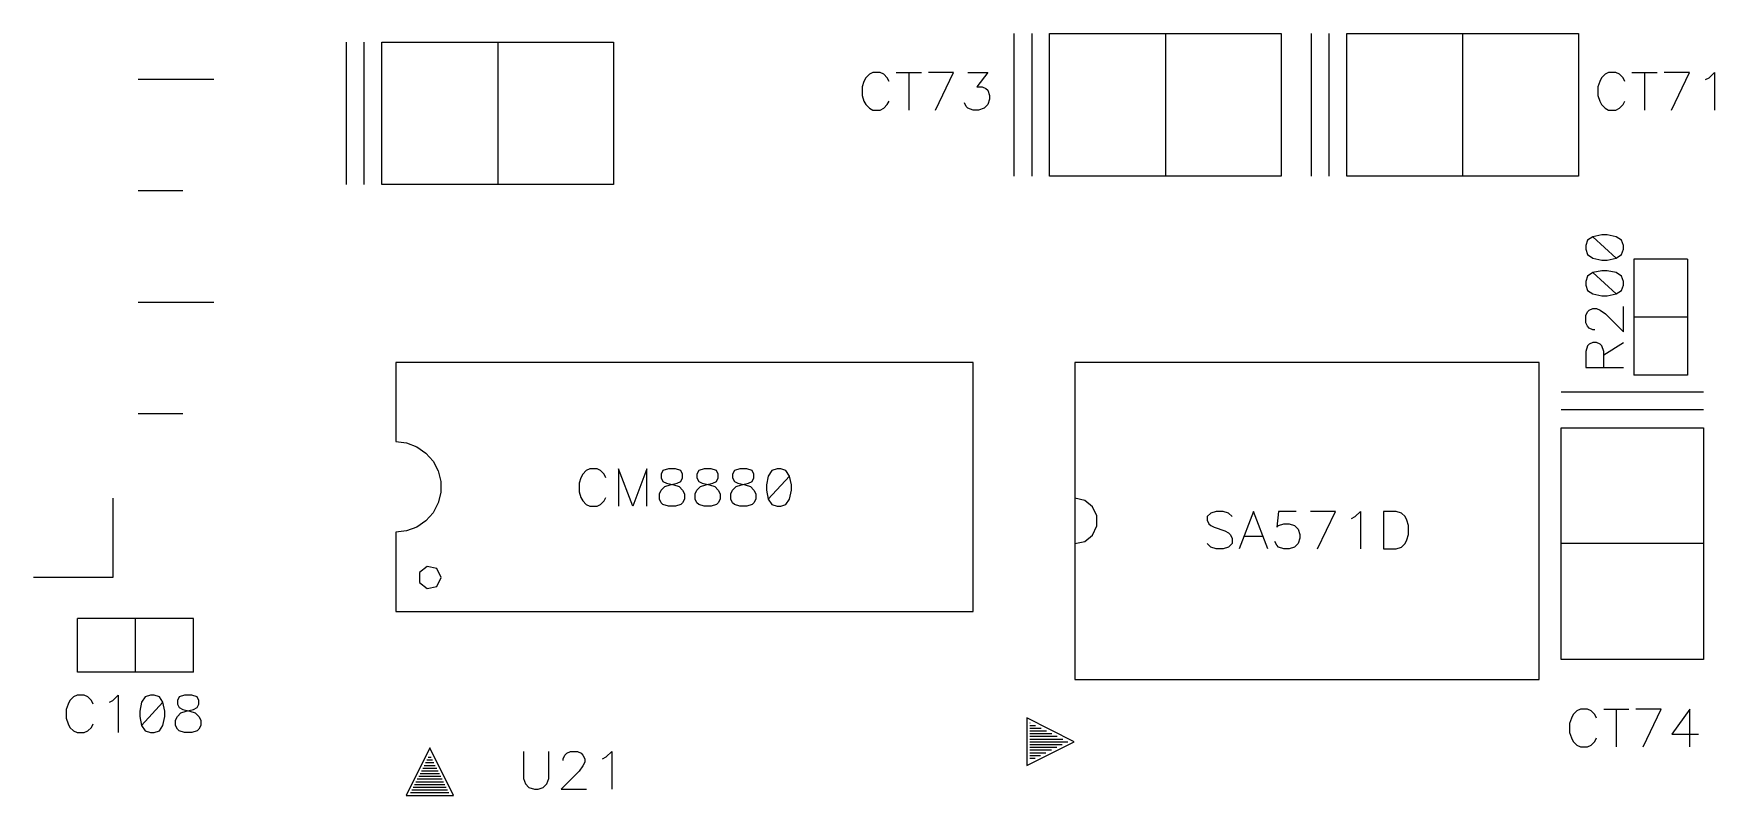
# Model space of a CAD drawing. Extents: x 295 to 953, y 10 to 290.
# Drawn here: x 599 to 685.8, y 187.7 to 227 of the extents above; entities that cross this region are included whole.
import ezdxf

# ---------------------------------------------------------------- set-up
doc = ezdxf.new("R2010")
doc.units = 0
doc.header["$LTSCALE"] = 5
doc.header["$MEASUREMENT"] = 0
doc.layers.add('DV-PEI-A6_TSK', color=10, linetype='CONTINUOUS')

msp = doc.modelspace()

# ---------------------------------------------------------------- linework, layer by layer
at = {"layer": 'DV-PEI-A6_TSK', "color": 7}
for p, q in [((615.158, 226.556), (615.158, 219.201)), ((616.076, 226.556), (616.076, 219.201)), ((616.999, 226.556), (628.957, 226.556)), ((616.999, 219.201), (616.999, 226.556)), ((622.981, 226.556), (622.981, 219.201)), ((628.957, 226.556), (628.957, 219.201)), ((649.626, 226.994), (649.626, 219.639)), ((650.543, 226.994), (650.543, 219.639)), ((651.466, 226.994), (663.425, 226.994)), ((651.466, 219.639), (651.466, 226.994)), ((657.449, 226.994), (657.449, 219.639)), ((663.425, 226.994), (663.425, 219.639)), ((664.961, 226.994), (664.961, 219.639)), ((665.879, 226.994), (665.879, 219.639)), ((666.802, 226.994), (678.76, 226.994)), ((666.802, 219.639), (666.802, 226.994)), ((672.784, 226.994), (672.784, 219.639)), ((678.76, 226.994), (678.76, 219.639)), ((641.979, 224.716), (641.885, 224.529)), ((642.166, 224.903), (641.979, 224.716)), ((642.347, 224.996), (642.166, 224.903)), ((642.721, 224.996), (642.347, 224.996)), ((642.902, 224.903), (642.721, 224.996)), ((643.089, 224.716), (642.902, 224.903)), ((643.182, 224.529), (643.089, 224.716)), ((643.55, 224.996), (644.847, 224.996)), ((644.199, 224.996), (644.199, 223.051)), ((646.512, 224.996), (645.215, 224.996)), ((645.583, 223.051), (646.512, 224.996)), ((647.248, 224.996), (648.271, 224.996)), ((648.271, 224.996), (647.716, 224.254)), ((679.952, 224.716), (679.858, 224.529)), ((680.139, 224.903), (679.952, 224.716)), ((680.32, 224.996), (680.139, 224.903)), ((680.694, 224.996), (680.32, 224.996)), ((680.875, 224.903), (680.694, 224.996)), ((681.062, 224.716), (680.875, 224.903)), ((681.155, 224.529), (681.062, 224.716)), ((681.523, 224.996), (682.82, 224.996)), ((682.172, 224.996), (682.172, 223.051)), ((684.485, 224.996), (683.188, 224.996)), ((683.556, 223.051), (684.485, 224.996)), ((685.315, 224.623), (685.502, 224.716)), ((685.502, 224.716), (685.776, 224.996)), ((685.776, 224.996), (685.776, 223.051)), ((604.427, 224.64), (608.335, 224.64)), ((641.885, 224.529), (641.792, 224.254)), ((641.792, 224.254), (641.792, 223.793)), ((647.716, 224.254), (647.99, 224.254)), ((647.99, 224.254), (648.177, 224.161)), ((648.177, 224.161), (648.271, 224.068)), ((648.271, 224.068), (648.358, 223.793)), ((679.858, 224.529), (679.765, 224.254)), ((679.765, 224.254), (679.765, 223.793)), ((641.792, 223.793), (641.885, 223.513)), ((641.885, 223.513), (641.979, 223.331)), ((641.979, 223.331), (642.166, 223.144)), ((642.166, 223.144), (642.347, 223.051)), ((642.347, 223.051), (642.721, 223.051)), ((642.721, 223.051), (642.902, 223.144)), ((642.902, 223.144), (643.089, 223.331)), ((643.089, 223.331), (643.182, 223.513)), ((647.161, 223.238), (647.067, 223.419)), ((647.248, 223.144), (647.161, 223.238)), ((647.529, 223.051), (647.248, 223.144)), ((647.803, 223.051), (647.529, 223.051)), ((648.084, 223.144), (647.803, 223.051)), ((648.271, 223.331), (648.084, 223.144)), ((648.358, 223.606), (648.271, 223.331)), ((648.358, 223.793), (648.358, 223.606)), ((679.765, 223.793), (679.858, 223.513)), ((679.858, 223.513), (679.952, 223.331)), ((679.952, 223.331), (680.139, 223.144)), ((680.139, 223.144), (680.32, 223.051)), ((680.32, 223.051), (680.694, 223.051)), ((680.694, 223.051), (680.875, 223.144)), ((680.875, 223.144), (681.062, 223.331)), ((681.062, 223.331), (681.155, 223.513)), ((663.425, 219.639), (651.466, 219.639)), ((678.76, 219.639), (666.802, 219.639)), ((604.427, 218.892), (606.728, 218.892)), ((628.957, 219.201), (616.999, 219.201)), ((679.233, 216.327), (679.14, 216.052)), ((679.14, 216.052), (679.14, 215.865)), ((679.508, 216.514), (679.233, 216.327)), ((679.969, 216.607), (679.508, 216.514)), ((679.508, 216.514), (680.711, 215.404)), ((680.25, 216.607), (679.969, 216.607)), ((680.711, 216.514), (680.25, 216.607)), ((680.986, 216.327), (680.711, 216.514)), ((681.079, 216.052), (680.986, 216.327)), ((681.079, 215.865), (681.079, 216.052)), ((679.14, 215.865), (679.233, 215.591)), ((679.233, 215.591), (679.508, 215.404)), ((679.508, 215.404), (679.969, 215.31)), ((679.969, 215.31), (680.25, 215.31)), ((680.25, 215.31), (680.711, 215.404)), ((680.711, 215.404), (680.986, 215.591)), ((680.986, 215.591), (681.079, 215.865)), ((681.623, 215.351), (681.623, 209.375)), ((684.386, 215.351), (681.623, 215.351)), ((684.386, 215.351), (684.386, 209.375)), ((679.233, 214.481), (679.14, 214.2)), ((679.508, 214.662), (679.233, 214.481)), ((679.969, 214.755), (679.508, 214.662)), ((679.508, 214.662), (680.711, 213.558)), ((680.25, 214.755), (679.969, 214.755)), ((680.711, 214.662), (680.25, 214.755)), ((680.986, 214.481), (680.711, 214.662)), ((681.079, 214.2), (680.986, 214.481)), ((679.14, 214.2), (679.14, 214.019)), ((679.14, 214.019), (679.233, 213.739)), ((679.233, 213.739), (679.508, 213.558)), ((679.508, 213.558), (679.969, 213.464)), ((679.969, 213.464), (680.25, 213.464)), ((680.25, 213.464), (680.711, 213.558)), ((680.711, 213.558), (680.986, 213.739)), ((680.986, 213.739), (681.079, 214.019)), ((681.079, 214.019), (681.079, 214.2)), ((604.427, 213.143), (608.335, 213.143)), ((679.14, 212.448), (679.233, 212.629)), ((679.233, 212.629), (679.321, 212.722)), ((679.321, 212.722), (679.508, 212.816)), ((679.508, 212.816), (679.695, 212.816)), ((679.695, 212.816), (679.876, 212.722)), ((679.876, 212.722), (680.156, 212.541)), ((680.156, 212.541), (681.079, 211.612)), ((681.079, 211.612), (681.079, 212.909)), ((679.14, 212.074), (679.14, 212.448)), ((679.233, 211.893), (679.14, 212.074)), ((679.321, 211.799), (679.233, 211.893)), ((679.508, 211.706), (679.321, 211.799)), ((679.601, 211.706), (679.508, 211.706)), ((684.386, 212.366), (681.623, 212.366)), ((679.233, 210.876), (679.14, 210.596)), ((679.321, 210.97), (679.233, 210.876)), ((679.508, 211.057), (679.321, 210.97)), ((679.695, 211.057), (679.508, 211.057)), ((679.876, 210.97), (679.695, 211.057)), ((679.969, 210.876), (679.876, 210.97)), ((680.063, 210.596), (679.969, 210.876)), ((680.063, 210.415), (681.079, 211.057)), ((647.517, 210.029), (617.723, 210.029)), ((617.723, 210.029), (617.723, 205.94)), ((647.517, 197.177), (647.517, 210.029)), ((676.727, 210.029), (652.775, 210.029)), ((652.775, 210.029), (652.775, 200.682)), ((676.727, 193.672), (676.727, 210.029)), ((679.14, 210.596), (679.14, 209.766)), ((680.063, 209.766), (680.063, 210.596)), ((679.14, 209.766), (681.079, 209.766)), ((684.386, 209.375), (681.623, 209.375)), ((685.221, 208.499), (677.866, 208.499)), ((604.427, 207.389), (606.728, 207.389)), ((685.221, 207.581), (677.866, 207.581)), ((677.866, 194.7), (677.866, 206.658)), ((677.866, 206.658), (685.221, 206.658)), ((685.221, 206.658), (685.221, 194.7)), ((617.723, 205.94), (618.278, 205.87)), ((618.278, 205.87), (618.804, 205.671)), ((618.804, 205.671), (619.271, 205.35)), ((619.271, 205.35), (619.645, 204.929)), ((619.645, 204.929), (619.908, 204.427)), ((619.908, 204.427), (620.042, 203.883)), ((620.042, 203.883), (620.042, 203.317)), ((627.28, 204.076), (627.187, 203.796)), ((627.374, 204.257), (627.28, 204.076)), ((627.555, 204.444), (627.374, 204.257)), ((627.742, 204.532), (627.555, 204.444)), ((628.11, 204.532), (627.742, 204.532)), ((628.291, 204.444), (628.11, 204.532)), ((628.478, 204.257), (628.291, 204.444)), ((628.566, 204.076), (628.478, 204.257)), ((629.95, 202.604), (629.214, 204.532)), ((629.214, 204.532), (629.214, 202.604)), ((630.686, 204.532), (629.95, 202.604)), ((630.686, 202.604), (630.686, 204.532)), ((631.51, 204.444), (631.422, 204.257)), ((631.422, 204.257), (631.422, 204.076)), ((631.422, 204.076), (631.51, 203.889)), ((631.79, 204.532), (631.51, 204.444)), ((631.51, 203.889), (631.697, 203.796)), ((632.159, 204.532), (631.79, 204.532)), ((632.433, 204.444), (632.159, 204.532)), ((632.246, 203.796), (632.433, 203.889)), ((632.527, 204.257), (632.433, 204.444)), ((632.433, 203.889), (632.527, 204.076)), ((632.527, 204.076), (632.527, 204.257)), ((633.356, 204.444), (633.263, 204.257)), ((633.263, 204.257), (633.263, 204.076)), ((633.263, 204.076), (633.356, 203.889)), ((633.631, 204.532), (633.356, 204.444)), ((633.356, 203.889), (633.537, 203.796)), ((633.999, 204.532), (633.631, 204.532)), ((634.273, 204.444), (633.999, 204.532)), ((634.092, 203.796), (634.273, 203.889)), ((634.367, 204.257), (634.273, 204.444)), ((634.273, 203.889), (634.367, 204.076)), ((634.367, 204.076), (634.367, 204.257)), ((635.196, 204.444), (635.103, 204.257)), ((635.103, 204.257), (635.103, 204.076)), ((635.103, 204.076), (635.196, 203.889)), ((635.471, 204.532), (635.196, 204.444)), ((635.196, 203.889), (635.377, 203.796)), ((635.839, 204.532), (635.471, 204.532)), ((636.114, 204.444), (635.839, 204.532)), ((635.932, 203.796), (636.114, 203.889)), ((636.207, 204.257), (636.114, 204.444)), ((636.114, 203.889), (636.207, 204.076)), ((636.207, 204.076), (636.207, 204.257)), ((636.943, 204.164), (636.85, 203.708)), ((637.124, 204.444), (636.943, 204.164)), ((638.047, 204.164), (636.943, 202.972)), ((637.405, 204.532), (637.124, 204.444)), ((637.586, 204.532), (637.405, 204.532)), ((637.86, 204.444), (637.586, 204.532)), ((638.047, 204.164), (637.86, 204.444)), ((638.141, 203.708), (638.047, 204.164)), ((603.118, 203.019), (603.118, 198.929)), ((620.042, 203.317), (619.908, 202.773)), ((627.187, 203.796), (627.187, 203.34)), ((627.187, 203.34), (627.28, 203.06)), ((627.28, 203.06), (627.374, 202.879)), ((628.478, 202.879), (628.566, 203.06)), ((631.329, 203.247), (631.422, 203.428)), ((631.329, 202.972), (631.329, 203.247)), ((631.422, 203.428), (631.604, 203.615)), ((631.604, 203.615), (631.878, 203.708)), ((631.697, 203.796), (632.065, 203.708)), ((631.878, 203.708), (632.246, 203.796)), ((632.065, 203.708), (632.34, 203.615)), ((632.34, 203.615), (632.527, 203.428)), ((632.527, 203.428), (632.62, 203.247)), ((632.62, 203.247), (632.62, 202.972)), ((633.169, 203.247), (633.263, 203.428)), ((633.169, 202.972), (633.169, 203.247)), ((633.263, 203.428), (633.444, 203.615)), ((633.444, 203.615), (633.724, 203.708)), ((633.537, 203.796), (633.905, 203.708)), ((633.724, 203.708), (634.092, 203.796)), ((633.905, 203.708), (634.18, 203.615)), ((634.18, 203.615), (634.367, 203.428)), ((634.367, 203.428), (634.46, 203.247)), ((634.46, 203.247), (634.46, 202.972)), ((635.009, 203.247), (635.103, 203.428)), ((635.009, 202.972), (635.009, 203.247)), ((635.103, 203.428), (635.284, 203.615)), ((635.284, 203.615), (635.564, 203.708)), ((635.377, 203.796), (635.746, 203.708)), ((635.564, 203.708), (635.932, 203.796)), ((635.746, 203.708), (636.02, 203.615)), ((636.02, 203.615), (636.207, 203.428)), ((636.207, 203.428), (636.301, 203.247)), ((636.301, 203.247), (636.301, 202.972)), ((636.85, 203.708), (636.85, 203.428)), ((636.85, 203.428), (636.943, 202.972)), ((638.047, 202.972), (638.141, 203.428)), ((638.141, 203.428), (638.141, 203.708)), ((653.277, 202.902), (652.775, 203.019)), ((619.645, 202.271), (619.271, 201.85)), ((619.908, 202.773), (619.645, 202.271)), ((627.374, 202.879), (627.555, 202.692)), ((627.555, 202.692), (627.742, 202.604)), ((627.742, 202.604), (628.11, 202.604)), ((628.11, 202.604), (628.291, 202.692)), ((628.291, 202.692), (628.478, 202.879)), ((631.422, 202.785), (631.329, 202.972)), ((631.51, 202.692), (631.422, 202.785)), ((631.79, 202.604), (631.51, 202.692)), ((632.159, 202.604), (631.79, 202.604)), ((632.433, 202.692), (632.159, 202.604)), ((632.527, 202.785), (632.433, 202.692)), ((632.62, 202.972), (632.527, 202.785)), ((633.263, 202.785), (633.169, 202.972)), ((633.356, 202.692), (633.263, 202.785)), ((633.631, 202.604), (633.356, 202.692)), ((633.999, 202.604), (633.631, 202.604)), ((634.273, 202.692), (633.999, 202.604)), ((634.367, 202.785), (634.273, 202.692)), ((634.46, 202.972), (634.367, 202.785)), ((635.103, 202.785), (635.009, 202.972)), ((635.196, 202.692), (635.103, 202.785)), ((635.471, 202.604), (635.196, 202.692)), ((635.839, 202.604), (635.471, 202.604)), ((636.114, 202.692), (635.839, 202.604)), ((636.207, 202.785), (636.114, 202.692)), ((636.301, 202.972), (636.207, 202.785)), ((636.943, 202.972), (637.124, 202.692)), ((637.124, 202.692), (637.405, 202.604)), ((637.405, 202.604), (637.586, 202.604)), ((637.586, 202.604), (637.86, 202.692)), ((637.86, 202.692), (638.047, 202.972)), ((653.686, 202.575), (653.277, 202.902)), ((653.908, 202.107), (653.686, 202.575)), ((659.78, 202.253), (659.593, 202.067)), ((660.054, 202.341), (659.78, 202.253)), ((660.422, 202.341), (660.054, 202.341)), ((660.697, 202.253), (660.422, 202.341)), ((660.884, 202.067), (660.697, 202.253)), ((661.988, 202.341), (661.252, 200.413)), ((662.724, 200.413), (661.988, 202.341)), ((663.273, 202.341), (663.185, 201.517)), ((664.196, 202.341), (663.273, 202.341)), ((666.223, 202.341), (664.932, 202.341)), ((665.3, 200.413), (666.223, 202.341)), ((667.234, 202.067), (667.508, 202.341)), ((667.508, 202.341), (667.508, 200.413)), ((668.706, 202.341), (668.706, 200.413)), ((669.349, 202.341), (668.706, 202.341)), ((669.629, 202.253), (669.349, 202.341)), ((669.81, 202.067), (669.629, 202.253)), ((618.278, 201.33), (617.723, 201.266)), ((617.723, 201.266), (617.723, 197.177)), ((618.804, 201.529), (618.278, 201.33)), ((619.271, 201.85), (618.804, 201.529)), ((653.686, 201.12), (653.908, 201.588)), ((653.908, 201.588), (653.908, 202.107)), ((659.593, 202.067), (659.593, 201.885)), ((659.593, 201.885), (659.686, 201.699)), ((659.686, 201.699), (659.78, 201.605)), ((659.78, 201.605), (659.961, 201.517)), ((659.961, 201.517), (660.516, 201.33)), ((660.516, 201.33), (660.697, 201.237)), ((663.185, 201.517), (663.273, 201.605)), ((663.273, 201.605), (663.553, 201.699)), ((663.553, 201.699), (663.828, 201.699)), ((663.828, 201.699), (664.103, 201.605)), ((664.103, 201.605), (664.29, 201.424)), ((664.29, 201.424), (664.377, 201.149)), ((667.047, 201.973), (667.234, 202.067)), ((669.904, 201.885), (669.81, 202.067)), ((669.997, 201.605), (669.904, 201.885)), ((669.997, 201.149), (669.997, 201.605)), ((652.775, 200.682), (653.277, 200.793)), ((652.775, 200.682), (652.775, 193.672)), ((653.277, 200.793), (653.686, 201.12)), ((659.78, 200.501), (659.593, 200.688)), ((660.054, 200.413), (659.78, 200.501)), ((660.422, 200.413), (660.054, 200.413)), ((660.697, 200.501), (660.422, 200.413)), ((660.697, 201.237), (660.79, 201.149)), ((660.884, 200.688), (660.697, 200.501)), ((660.79, 201.149), (660.884, 200.962)), ((660.884, 200.962), (660.884, 200.688)), ((661.526, 201.056), (662.449, 201.056)), ((663.185, 200.594), (663.092, 200.781)), ((663.273, 200.501), (663.185, 200.594)), ((663.553, 200.413), (663.273, 200.501)), ((663.828, 200.413), (663.553, 200.413)), ((664.103, 200.501), (663.828, 200.413)), ((664.29, 200.688), (664.103, 200.501)), ((664.377, 200.962), (664.29, 200.688)), ((664.377, 201.149), (664.377, 200.962)), ((668.706, 200.413), (669.349, 200.413)), ((669.349, 200.413), (669.629, 200.501)), ((669.629, 200.501), (669.81, 200.688)), ((669.81, 200.688), (669.904, 200.869)), ((669.904, 200.869), (669.997, 201.149)), ((685.221, 200.682), (677.866, 200.682)), ((603.118, 198.929), (599.029, 198.929)), ((619.341, 199.496), (618.944, 199.181)), ((618.944, 199.181), (618.944, 198.672)), ((618.944, 198.672), (619.341, 198.357)), ((619.838, 199.385), (619.341, 199.496)), ((620.06, 198.929), (619.838, 199.385)), ((619.838, 198.468), (620.06, 198.929)), ((619.341, 198.357), (619.838, 198.468)), ((617.723, 197.177), (647.517, 197.177)), ((607.272, 196.803), (601.295, 196.803)), ((601.295, 194.04), (601.295, 196.803)), ((604.286, 194.04), (604.286, 196.803)), ((607.272, 194.04), (607.272, 196.803)), ((685.221, 194.7), (677.866, 194.7)), ((607.272, 194.04), (601.295, 194.04)), ((652.775, 193.672), (676.727, 193.672)), ((600.904, 192.585), (600.81, 192.398)), ((601.085, 192.766), (600.904, 192.585)), ((601.272, 192.86), (601.085, 192.766)), ((601.64, 192.86), (601.272, 192.86)), ((601.827, 192.766), (601.64, 192.86)), ((602.014, 192.585), (601.827, 192.766)), ((602.101, 192.398), (602.014, 192.585)), ((602.937, 192.492), (603.118, 192.585)), ((603.118, 192.585), (603.398, 192.86)), ((603.398, 192.86), (603.398, 190.92)), ((604.783, 192.766), (604.602, 192.492)), ((605.063, 192.86), (604.783, 192.766)), ((605.244, 192.86), (605.063, 192.86)), ((605.525, 192.766), (605.244, 192.86)), ((605.706, 192.492), (605.525, 192.766)), ((606.541, 192.766), (606.448, 192.585)), ((606.448, 192.585), (606.448, 192.398)), ((606.816, 192.86), (606.541, 192.766)), ((607.19, 192.86), (606.816, 192.86)), ((607.464, 192.766), (607.19, 192.86)), ((607.558, 192.585), (607.464, 192.766)), ((607.558, 192.398), (607.558, 192.585)), ((600.81, 192.398), (600.717, 192.123)), ((600.717, 192.123), (600.717, 191.662)), ((604.602, 192.492), (604.508, 192.03)), ((604.508, 192.03), (604.508, 191.75)), ((604.508, 191.75), (604.602, 191.288)), ((605.706, 192.492), (604.602, 191.288)), ((605.799, 192.03), (605.706, 192.492)), ((605.706, 191.288), (605.799, 191.75)), ((605.799, 191.75), (605.799, 192.03)), ((606.354, 191.568), (606.448, 191.75)), ((606.448, 192.398), (606.541, 192.211)), ((606.448, 191.75), (606.635, 191.937)), ((606.541, 192.211), (606.722, 192.123)), ((606.635, 191.937), (606.909, 192.03)), ((606.722, 192.123), (607.096, 192.03)), ((606.909, 192.03), (607.277, 192.123)), ((607.096, 192.03), (607.371, 191.937)), ((607.277, 192.123), (607.464, 192.211)), ((607.371, 191.937), (607.558, 191.75)), ((607.464, 192.211), (607.558, 192.398)), ((607.558, 191.75), (607.651, 191.568)), ((678.491, 191.855), (678.398, 191.668)), ((678.678, 192.042), (678.491, 191.855)), ((678.859, 192.135), (678.678, 192.042)), ((679.233, 192.135), (678.859, 192.135)), ((679.414, 192.042), (679.233, 192.135)), ((679.601, 191.855), (679.414, 192.042)), ((679.695, 191.668), (679.601, 191.855)), ((680.063, 192.135), (681.36, 192.135)), ((680.711, 192.135), (680.711, 190.19)), ((683.025, 192.135), (681.728, 192.135)), ((682.096, 190.19), (683.025, 192.135)), ((684.503, 192.135), (683.58, 190.838)), ((684.503, 190.19), (684.503, 192.135)), ((600.717, 191.662), (600.81, 191.382)), ((600.81, 191.382), (600.904, 191.195)), ((600.904, 191.195), (601.085, 191.013)), ((601.085, 191.013), (601.272, 190.92)), ((601.272, 190.92), (601.64, 190.92)), ((601.64, 190.92), (601.827, 191.013)), ((601.827, 191.013), (602.014, 191.195)), ((602.014, 191.195), (602.101, 191.382)), ((604.602, 191.288), (604.783, 191.013)), ((604.783, 191.013), (605.063, 190.92)), ((605.063, 190.92), (605.244, 190.92)), ((605.244, 190.92), (605.525, 191.013)), ((605.525, 191.013), (605.706, 191.288)), ((606.354, 191.288), (606.354, 191.568)), ((606.448, 191.107), (606.354, 191.288)), ((606.541, 191.013), (606.448, 191.107)), ((606.816, 190.92), (606.541, 191.013)), ((607.19, 190.92), (606.816, 190.92)), ((607.464, 191.013), (607.19, 190.92)), ((607.558, 191.107), (607.464, 191.013)), ((607.651, 191.288), (607.558, 191.107)), ((607.651, 191.568), (607.651, 191.288)), ((650.292, 191.679), (650.292, 189.232)), ((652.74, 190.453), (650.292, 191.679)), ((650.438, 191.434), (650.456, 191.434)), ((650.438, 191.294), (650.736, 191.294)), ((650.438, 191.154), (651.022, 191.154)), ((650.438, 191.013), (651.303, 191.013)), ((650.438, 190.873), (651.583, 190.873)), ((678.398, 191.668), (678.304, 191.393)), ((678.304, 191.393), (678.304, 190.932)), ((678.304, 190.932), (678.398, 190.651)), ((619.47, 190.131), (618.249, 187.684)), ((620.697, 187.684), (619.47, 190.131)), ((650.292, 189.232), (652.74, 190.453)), ((650.438, 190.733), (651.864, 190.733)), ((650.438, 190.593), (652.144, 190.593)), ((650.438, 190.453), (652.401, 190.453)), ((650.438, 190.307), (652.121, 190.307)), ((650.438, 190.166), (651.84, 190.166)), ((650.438, 190.026), (651.56, 190.026)), ((678.398, 190.651), (678.491, 190.47)), ((678.491, 190.47), (678.678, 190.283)), ((678.678, 190.283), (678.859, 190.19)), ((678.859, 190.19), (679.233, 190.19)), ((679.233, 190.19), (679.414, 190.283)), ((679.414, 190.283), (679.601, 190.47)), ((679.601, 190.47), (679.695, 190.651)), ((683.58, 190.838), (684.964, 190.838)), ((619.183, 189.232), (619.762, 189.232)), ((619.254, 189.372), (619.692, 189.372)), ((619.324, 189.512), (619.616, 189.512)), ((619.394, 189.652), (619.546, 189.652)), ((619.47, 189.793), (619.476, 189.793)), ((624.319, 189.95), (624.319, 188.56)), ((625.615, 188.56), (625.615, 189.95)), ((626.357, 189.576), (626.451, 189.763)), ((626.357, 189.489), (626.357, 189.576)), ((626.451, 189.763), (626.544, 189.857)), ((626.544, 189.857), (626.731, 189.95)), ((626.731, 189.95), (627.099, 189.95)), ((627.099, 189.95), (627.286, 189.857)), ((627.38, 189.208), (627.193, 188.928)), ((627.286, 189.857), (627.38, 189.763)), ((627.38, 189.763), (627.473, 189.576)), ((627.473, 189.395), (627.38, 189.208)), ((627.473, 189.576), (627.473, 189.395)), ((628.396, 189.576), (628.583, 189.67)), ((628.583, 189.67), (628.864, 189.95)), ((628.864, 189.95), (628.864, 187.999)), ((650.438, 189.886), (651.279, 189.886)), ((650.438, 189.746), (650.999, 189.746)), ((650.438, 189.606), (650.719, 189.606)), ((618.693, 188.25), (620.253, 188.25)), ((618.763, 188.39), (620.182, 188.39)), ((618.833, 188.531), (620.112, 188.531)), ((618.903, 188.671), (620.042, 188.671)), ((618.973, 188.811), (619.972, 188.811)), ((619.043, 188.951), (619.902, 188.951)), ((619.113, 189.091), (619.832, 189.091)), ((624.319, 188.56), (624.412, 188.279)), ((624.412, 188.279), (624.593, 188.092)), ((625.335, 188.092), (625.522, 188.279)), ((625.522, 188.279), (625.615, 188.56)), ((627.193, 188.928), (626.264, 187.999)), ((618.249, 187.684), (620.697, 187.684)), ((618.482, 187.83), (620.463, 187.83)), ((618.553, 187.97), (620.393, 187.97)), ((618.623, 188.11), (620.323, 188.11)), ((624.593, 188.092), (624.874, 187.999)), ((624.874, 187.999), (625.061, 187.999)), ((625.061, 187.999), (625.335, 188.092)), ((626.264, 187.999), (627.561, 187.999))]:
    msp.add_line(p, q, dxfattribs=at)

doc.saveas('drawing.dxf')
